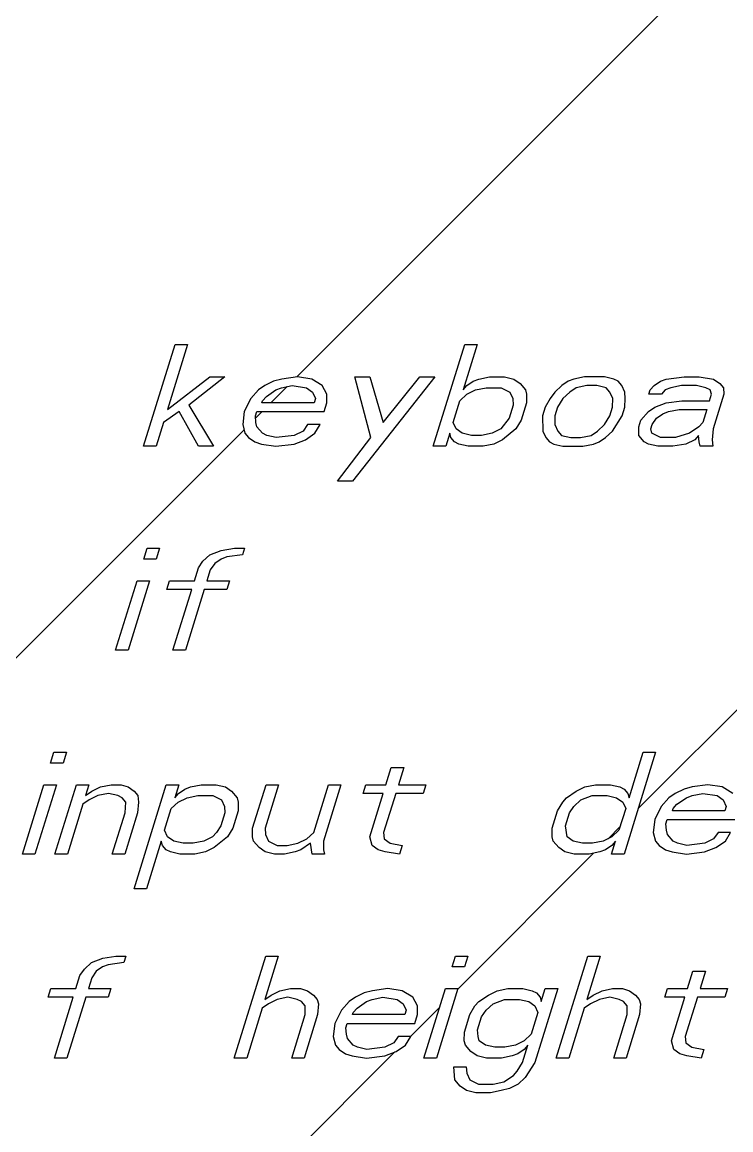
# Model space of a CAD drawing. Header units: millimetres. Extents: x 0 to 420, y 0 to 297.
# Drawn here: x 343.866 to 346.59, y 225.288 to 229.543 of the extents above; entities that cross this region are included whole.
import ezdxf

# ---------------------------------------------------------------- set-up
doc = ezdxf.new("R2010")
doc.units = ezdxf.units.MM
doc.header["$LTSCALE"] = 23.1
doc.layers.add('03___PRT_ALL_CURVES', color=7, linetype='CONTINUOUS')

msp = doc.modelspace()

# ---------------------------------------------------------------- linework, layer by layer
at = {"layer": '03___PRT_ALL_CURVES', "color": 7, "linetype": 'CONTINUOUS'}
for p, q in [((344.9214, 228.1804), (358.3348, 241.5937)), ((344.3326, 227.914), (344.4536, 228.3056)), ((344.5016, 228.3056), (344.4243, 228.0556)), ((344.4536, 228.3056), (344.5016, 228.3056)), ((345.4455, 227.914), (345.5666, 228.3056)), ((345.6145, 228.3056), (345.5604, 228.1306)), ((345.5666, 228.3056), (345.6145, 228.3056)), ((344.4243, 228.0556), (344.5877, 228.1806)), ((344.6452, 228.1806), (344.5062, 228.0723)), ((344.5877, 228.1806), (344.6452, 228.1806)), ((344.832, 228.164), (344.798, 228.1473)), ((344.8633, 228.1723), (344.832, 228.164)), ((344.9235, 228.1806), (344.8633, 228.1723)), ((344.9785, 228.1723), (344.9235, 228.1806)), ((345.0187, 228.1473), (344.9785, 228.1723)), ((345.4512, 228.1806), (345.1357, 227.7806)), ((345.2064, 227.9473), (345.1441, 228.1806)), ((345.1441, 228.1806), (345.2017, 228.1806)), ((345.2017, 228.1806), (345.2532, 228.0056)), ((345.2532, 228.0056), (345.3936, 228.1806)), ((345.3936, 228.1806), (345.4512, 228.1806)), ((345.5752, 228.1473), (345.5995, 228.164)), ((345.5995, 228.164), (345.6213, 228.1723)), ((345.6213, 228.1723), (345.6622, 228.1806)), ((345.6622, 228.1806), (345.7198, 228.1806)), ((345.7198, 228.1806), (345.7556, 228.1723)), ((345.7556, 228.1723), (345.7792, 228.1556)), ((345.9641, 228.164), (345.9398, 228.1473)), ((345.9859, 228.1723), (345.9641, 228.164)), ((346.0268, 228.1806), (345.9859, 228.1723)), ((346.1036, 228.1806), (346.0268, 228.1806)), ((346.1394, 228.1723), (346.1036, 228.1806)), ((346.156, 228.164), (346.1394, 228.1723)), ((346.17, 228.1473), (346.156, 228.164)), ((346.2948, 228.1473), (346.3191, 228.164)), ((346.3191, 228.164), (346.3409, 228.1723)), ((346.3409, 228.1723), (346.4106, 228.1806)), ((346.4106, 228.1806), (346.4682, 228.1806)), ((346.4682, 228.1806), (346.5232, 228.1723)), ((346.5232, 228.1723), (346.5468, 228.1556)), ((344.7737, 228.1306), (344.7442, 228.0973)), ((344.798, 228.1473), (344.7737, 228.1306)), ((344.8044, 228.1056), (344.8409, 228.1306)), ((344.8217, 228.0806), (344.8845, 228.1434)), ((344.8409, 228.1306), (344.8626, 228.139)), ((344.8626, 228.139), (344.9036, 228.1473)), ((344.9036, 228.1473), (344.9586, 228.139)), ((344.9586, 228.139), (344.9822, 228.1223)), ((344.9822, 228.1223), (344.9937, 228.0973)), ((345.0372, 228.114), (345.0187, 228.1473)), ((345.5604, 228.1306), (345.5752, 228.1473)), ((345.5745, 228.114), (345.6084, 228.1306)), ((345.6084, 228.1306), (345.6494, 228.139)), ((345.6494, 228.139), (345.7069, 228.139)), ((345.7069, 228.139), (345.7402, 228.1223)), ((345.7402, 228.1223), (345.7516, 228.0973)), ((345.7792, 228.1556), (345.8003, 228.1306)), ((345.8003, 228.1306), (345.8047, 228.114)), ((345.9129, 228.1223), (345.8955, 228.0973)), ((345.9398, 228.1473), (345.9129, 228.1223)), ((345.9704, 228.1223), (345.9435, 228.0973)), ((345.9948, 228.139), (345.9704, 228.1223)), ((346.0357, 228.1473), (345.9948, 228.139)), ((346.0741, 228.1473), (346.0357, 228.1473)), ((346.1099, 228.139), (346.0741, 228.1473)), ((346.1239, 228.1223), (346.1099, 228.139)), ((346.1354, 228.0973), (346.1239, 228.1223)), ((346.1815, 228.1223), (346.17, 228.1473)), ((346.1834, 228.0973), (346.1815, 228.1223)), ((346.2749, 228.114), (346.28, 228.1306)), ((346.28, 228.1306), (346.2948, 228.1473)), ((346.3376, 228.1306), (346.3228, 228.114)), ((346.3594, 228.139), (346.3376, 228.1306)), ((346.4003, 228.1473), (346.3594, 228.139)), ((346.4579, 228.1473), (346.4003, 228.1473)), ((346.4937, 228.139), (346.4579, 228.1473)), ((346.5103, 228.1306), (346.4937, 228.139)), ((346.5147, 228.114), (346.5103, 228.1306)), ((346.5468, 228.1556), (346.5608, 228.139)), ((346.5608, 228.139), (346.5627, 228.114)), ((344.5062, 228.0723), (344.6012, 227.914)), ((344.7442, 228.0973), (344.7192, 228.0473)), ((344.787, 228.0806), (344.7896, 228.089)), ((344.9885, 228.0806), (344.787, 228.0806)), ((344.7896, 228.089), (344.8044, 228.1056)), ((344.9937, 228.0973), (344.9885, 228.0806)), ((345.0262, 228.0473), (345.0365, 228.0806)), ((345.0365, 228.0806), (345.0372, 228.114)), ((345.5218, 228.0056), (345.5476, 228.089)), ((345.5476, 228.089), (345.5745, 228.114)), ((345.7535, 228.0723), (345.738, 228.0223)), ((345.7516, 228.0973), (345.7535, 228.0723)), ((345.804, 228.0806), (345.7834, 228.014)), ((345.8047, 228.114), (345.804, 228.0806)), ((345.8955, 228.0973), (345.8756, 228.064)), ((345.9435, 228.0973), (345.9236, 228.064)), ((346.1347, 228.064), (346.1354, 228.0973)), ((346.1827, 228.064), (346.1834, 228.0973)), ((346.3228, 228.114), (346.2749, 228.114)), ((346.2978, 228.064), (346.3413, 228.0806)), ((346.3413, 228.0806), (346.4015, 228.089)), ((346.4015, 228.089), (346.507, 228.089)), ((346.507, 228.089), (346.5147, 228.114)), ((346.5627, 228.114), (346.5215, 227.9806)), ((344.4697, 228.0473), (344.4089, 228.0056)), ((344.5436, 227.914), (344.4697, 228.0473)), ((344.7192, 228.0473), (344.7133, 227.9973)), ((344.762, 228.0306), (344.7671, 228.0473)), ((344.7639, 228.0056), (344.762, 228.0306)), ((344.7627, 228.0216), (344.7884, 228.0473)), ((344.7671, 228.0473), (345.0262, 228.0473)), ((345.8756, 228.064), (345.8653, 228.0306)), ((345.8653, 228.0306), (345.8665, 227.9723)), ((345.9133, 228.0306), (345.9126, 227.9973)), ((345.9236, 228.064), (345.9133, 228.0306)), ((346.1045, 227.9973), (346.1244, 228.0306)), ((346.1244, 228.0306), (346.1347, 228.064)), ((346.1352, 227.9723), (346.1724, 228.0306)), ((346.1724, 228.0306), (346.1827, 228.064)), ((346.244, 228.014), (346.2735, 228.0473)), ((346.2735, 228.0473), (346.2978, 228.064)), ((346.3041, 228.0223), (346.3285, 228.039)), ((346.3285, 228.039), (346.3502, 228.0473)), ((346.3502, 228.0473), (346.3912, 228.0556)), ((346.3912, 228.0556), (346.4967, 228.0556)), ((346.4967, 228.0556), (346.4813, 228.0056)), ((344.4089, 228.0056), (344.3805, 227.914)), ((344.7133, 227.9973), (344.7222, 227.964)), ((344.7683, 227.989), (344.7639, 228.0056)), ((344.7894, 227.964), (344.7683, 227.989)), ((344.9628, 227.9973), (344.9454, 227.9723)), ((345.0107, 227.9973), (344.9628, 227.9973)), ((344.9908, 227.964), (345.0107, 227.9973)), ((345.5333, 227.9806), (345.5218, 228.0056)), ((345.738, 228.0223), (345.706, 227.9806)), ((345.7834, 228.014), (345.7635, 227.9806)), ((345.9126, 227.9973), (345.9241, 227.9723)), ((346.0776, 227.9723), (346.1045, 227.9973)), ((346.2333, 226.5223), (347.72, 228.009)), ((346.2355, 227.9556), (346.2362, 227.989)), ((346.2362, 227.989), (346.244, 228.014)), ((346.2816, 227.9806), (346.2868, 227.9973)), ((346.2868, 227.9973), (346.3041, 228.0223)), ((346.4665, 227.989), (346.43, 227.964)), ((346.4813, 228.0056), (346.4665, 227.989)), ((343.3421, 226.601), (344.7186, 227.9775)), ((344.7222, 227.964), (344.7362, 227.9473)), ((344.7362, 227.9473), (344.7599, 227.9306)), ((344.806, 227.9556), (344.7894, 227.964)), ((344.8418, 227.9473), (344.806, 227.9556)), ((344.9115, 227.9556), (344.8418, 227.9473)), ((344.9454, 227.9723), (344.9115, 227.9556)), ((344.9543, 227.939), (344.9908, 227.964)), ((345.0781, 227.7806), (345.2064, 227.9473)), ((345.5089, 227.964), (345.4935, 227.914)), ((345.5134, 227.9473), (345.5089, 227.964)), ((345.5274, 227.9306), (345.5134, 227.9473)), ((345.5569, 227.964), (345.5333, 227.9806)), ((345.5927, 227.9556), (345.5569, 227.964)), ((345.6311, 227.9556), (345.5927, 227.9556)), ((345.672, 227.964), (345.6311, 227.9556)), ((345.706, 227.9806), (345.672, 227.964)), ((345.7635, 227.9806), (345.7123, 227.939)), ((345.8665, 227.9723), (345.878, 227.9473)), ((345.878, 227.9473), (345.892, 227.9306)), ((345.9241, 227.9723), (345.9381, 227.9556)), ((345.9381, 227.9556), (345.9739, 227.9473)), ((345.9739, 227.9473), (346.0123, 227.9473)), ((346.0123, 227.9473), (346.0532, 227.9556)), ((346.0532, 227.9556), (346.0776, 227.9723)), ((346.0839, 227.9306), (346.1082, 227.9473)), ((346.1082, 227.9473), (346.1352, 227.9723)), ((346.2566, 227.9306), (346.2355, 227.9556)), ((346.2861, 227.964), (346.2816, 227.9806)), ((346.3193, 227.9473), (346.2861, 227.964)), ((346.3769, 227.9473), (346.3193, 227.9473)), ((346.43, 227.964), (346.3769, 227.9473)), ((346.4658, 227.9556), (346.4511, 227.939)), ((346.4677, 227.9306), (346.4658, 227.9556)), ((346.5215, 227.9806), (346.5182, 227.939)), ((344.3805, 227.914), (344.3326, 227.914)), ((344.6012, 227.914), (344.5436, 227.914)), ((344.7599, 227.9306), (344.7861, 227.9223)), ((344.7861, 227.9223), (344.8411, 227.914)), ((344.8411, 227.914), (344.9108, 227.9223)), ((344.9108, 227.9223), (344.9543, 227.939)), ((345.4935, 227.914), (345.4455, 227.914)), ((345.544, 227.9223), (345.5274, 227.9306)), ((345.5798, 227.914), (345.544, 227.9223)), ((345.6374, 227.914), (345.5798, 227.914)), ((345.6784, 227.9223), (345.6374, 227.914)), ((345.7123, 227.939), (345.6784, 227.9223)), ((345.892, 227.9306), (345.9086, 227.9223)), ((345.9086, 227.9223), (345.9444, 227.914)), ((345.9444, 227.914), (346.0212, 227.914)), ((346.0212, 227.914), (346.0621, 227.9223)), ((346.0621, 227.9223), (346.0839, 227.9306)), ((346.2732, 227.9223), (346.2566, 227.9306)), ((346.309, 227.914), (346.2732, 227.9223)), ((346.3666, 227.914), (346.309, 227.914)), ((346.4171, 227.9223), (346.3666, 227.914)), ((346.4511, 227.939), (346.4171, 227.9223)), ((346.4721, 227.914), (346.4677, 227.9306)), ((346.5201, 227.914), (346.4721, 227.914)), ((346.5182, 227.939), (346.5201, 227.914)), ((345.1357, 227.7806), (345.0781, 227.7806)), ((344.333, 227.4806), (344.3459, 227.5223)), ((344.3459, 227.5223), (344.3938, 227.5223)), ((344.3938, 227.5223), (344.381, 227.4806)), ((344.6311, 227.514), (344.6817, 227.5223)), ((344.6817, 227.5223), (344.72, 227.5223)), ((344.72, 227.5223), (344.7123, 227.4973)), ((344.381, 227.4806), (344.333, 227.4806)), ((344.5607, 227.4723), (344.5876, 227.4973)), ((344.5876, 227.4973), (344.6311, 227.514)), ((344.6304, 227.4806), (344.6061, 227.464)), ((344.6522, 227.489), (344.6304, 227.4806)), ((344.7123, 227.4973), (344.6522, 227.489)), ((344.5279, 227.3973), (344.5434, 227.4473)), ((344.5434, 227.4473), (344.5607, 227.4723)), ((344.5887, 227.439), (344.5759, 227.3973)), ((344.6061, 227.464), (344.5887, 227.439)), ((344.2248, 227.1306), (344.3072, 227.3973)), ((344.3552, 227.3973), (344.2728, 227.1306)), ((344.3072, 227.3973), (344.3552, 227.3973)), ((344.4217, 227.364), (344.432, 227.3973)), ((344.432, 227.3973), (344.5279, 227.3973)), ((344.5759, 227.3973), (344.6622, 227.3973)), ((344.6622, 227.3973), (344.6519, 227.364)), ((344.5176, 227.364), (344.4217, 227.364)), ((344.4455, 227.1306), (344.5176, 227.364)), ((344.5656, 227.364), (344.4935, 227.1306)), ((344.6519, 227.364), (344.5656, 227.364)), ((344.2728, 227.1306), (344.2248, 227.1306)), ((344.4935, 227.1306), (344.4455, 227.1306)), ((343.9751, 226.6973), (343.988, 226.739)), ((343.988, 226.739), (344.0359, 226.739)), ((344.0359, 226.739), (344.0231, 226.6973)), ((346.3002, 226.739), (346.1792, 226.3473)), ((346.1982, 226.564), (346.2523, 226.739)), ((346.2523, 226.739), (346.3002, 226.739)), ((344.0231, 226.6973), (343.9751, 226.6973)), ((345.2638, 226.614), (345.2844, 226.6806)), ((345.2844, 226.6806), (345.3324, 226.6806)), ((345.3324, 226.6806), (345.3118, 226.614)), ((343.8669, 226.3473), (343.9493, 226.614)), ((343.9973, 226.614), (343.9149, 226.3473)), ((343.9493, 226.614), (343.9973, 226.614)), ((343.9917, 226.3473), (344.0741, 226.614)), ((344.0741, 226.614), (344.122, 226.614)), ((344.122, 226.614), (344.1092, 226.5723)), ((344.1092, 226.5723), (344.1335, 226.589)), ((344.1335, 226.589), (344.1674, 226.6056)), ((344.1674, 226.6056), (344.2084, 226.614)), ((344.2084, 226.614), (344.2468, 226.614)), ((344.2468, 226.614), (344.273, 226.6056)), ((344.273, 226.6056), (344.2966, 226.589)), ((344.2959, 226.214), (344.4195, 226.614)), ((344.2966, 226.589), (344.3107, 226.5723)), ((344.4195, 226.614), (344.4674, 226.614)), ((344.4674, 226.614), (344.452, 226.564)), ((344.4667, 226.5806), (344.4911, 226.5973)), ((344.4911, 226.5973), (344.5128, 226.6056)), ((344.5128, 226.6056), (344.5538, 226.614)), ((344.5538, 226.614), (344.6114, 226.614)), ((344.6114, 226.614), (344.6472, 226.6056)), ((344.6472, 226.6056), (344.6708, 226.589)), ((344.6708, 226.589), (344.6919, 226.564)), ((344.7517, 226.4473), (344.8032, 226.614)), ((344.8512, 226.614), (344.7997, 226.4473)), ((344.8032, 226.614), (344.8512, 226.614)), ((344.9865, 226.4306), (345.0431, 226.614)), ((345.0911, 226.614), (345.0241, 226.3973)), ((345.0431, 226.614), (345.0911, 226.614)), ((345.1767, 226.5806), (345.187, 226.614)), ((345.187, 226.614), (345.2638, 226.614)), ((345.3118, 226.614), (345.4173, 226.614)), ((345.4173, 226.614), (345.407, 226.5806)), ((345.9583, 226.564), (345.9948, 226.589)), ((345.9948, 226.589), (346.0288, 226.6056)), ((346.0288, 226.6056), (346.0697, 226.614)), ((346.0697, 226.614), (346.1273, 226.614)), ((346.1273, 226.614), (346.1631, 226.6056)), ((346.1631, 226.6056), (346.1797, 226.5973)), ((346.1797, 226.5973), (346.1937, 226.5806)), ((346.41, 226.5973), (346.376, 226.5806)), ((346.4413, 226.6056), (346.41, 226.5973)), ((346.5015, 226.614), (346.4413, 226.6056)), ((346.5564, 226.6056), (346.5015, 226.614)), ((346.5967, 226.5806), (346.5564, 226.6056)), ((344.1232, 226.5556), (344.0989, 226.539)), ((344.1571, 226.5723), (344.1232, 226.5556)), ((344.1981, 226.5806), (344.1571, 226.5723)), ((344.2339, 226.5723), (344.1981, 226.5806)), ((344.2505, 226.564), (344.2339, 226.5723)), ((344.2646, 226.5473), (344.2505, 226.564)), ((344.2613, 226.5056), (344.2646, 226.5473)), ((344.3125, 226.5473), (344.3092, 226.5056)), ((344.3107, 226.5723), (344.3125, 226.5473)), ((344.4391, 226.5223), (344.466, 226.5473)), ((344.452, 226.564), (344.4667, 226.5806)), ((344.466, 226.5473), (344.5, 226.564)), ((344.5, 226.564), (344.5409, 226.5723)), ((344.5409, 226.5723), (344.5985, 226.5723)), ((344.5985, 226.5723), (344.6317, 226.5556)), ((344.6317, 226.5556), (344.6432, 226.5306)), ((344.6919, 226.564), (344.6963, 226.5473)), ((344.6963, 226.5473), (344.6956, 226.514)), ((345.2535, 226.5806), (345.1767, 226.5806)), ((345.202, 226.414), (345.2535, 226.5806)), ((345.3015, 226.5806), (345.2551, 226.4306)), ((345.407, 226.5806), (345.3015, 226.5806)), ((345.9237, 226.514), (345.9436, 226.5473)), ((345.9436, 226.5473), (345.9583, 226.564)), ((345.9864, 226.5306), (346.0133, 226.5556)), ((346.0133, 226.5556), (346.0568, 226.5723)), ((346.0568, 226.5723), (346.1144, 226.5723)), ((346.1144, 226.5723), (346.1502, 226.564)), ((346.1502, 226.564), (346.1738, 226.5473)), ((346.1738, 226.5473), (346.1853, 226.5223)), ((346.1937, 226.5806), (346.1982, 226.564)), ((346.3517, 226.564), (346.3222, 226.5306)), ((346.376, 226.5806), (346.3517, 226.564)), ((346.3823, 226.539), (346.4188, 226.564)), ((346.4188, 226.564), (346.4406, 226.5723)), ((346.4406, 226.5723), (346.4816, 226.5806)), ((346.4816, 226.5806), (346.5366, 226.5723)), ((346.5366, 226.5723), (346.5602, 226.5556)), ((346.5602, 226.5556), (346.5716, 226.5306)), ((344.0989, 226.539), (344.0396, 226.3473)), ((344.2123, 226.3473), (344.2613, 226.5056)), ((344.3092, 226.5056), (344.2603, 226.3473)), ((344.4134, 226.439), (344.4391, 226.5223)), ((344.645, 226.5056), (344.6296, 226.4556)), ((344.6432, 226.5306), (344.645, 226.5056)), ((344.6956, 226.514), (344.675, 226.4473)), ((345.9031, 226.4473), (345.9237, 226.514)), ((345.9536, 226.4556), (345.9691, 226.5056)), ((345.9691, 226.5056), (345.9864, 226.5306)), ((346.1853, 226.5223), (346.1595, 226.439)), ((346.3222, 226.5306), (346.2971, 226.4806)), ((346.365, 226.514), (346.3676, 226.5223)), ((346.5665, 226.514), (346.365, 226.514)), ((346.3676, 226.5223), (346.3823, 226.539)), ((346.5716, 226.5306), (346.5665, 226.514)), ((344.6296, 226.4556), (344.6123, 226.4306)), ((345.9599, 226.414), (345.9536, 226.4556)), ((346.2971, 226.4806), (346.2913, 226.4306)), ((346.34, 226.464), (346.3451, 226.4806)), ((346.3418, 226.439), (346.34, 226.464)), ((346.3451, 226.4806), (346.6042, 226.4806)), ((344.4248, 226.414), (344.4134, 226.439)), ((344.4485, 226.3973), (344.4248, 226.414)), ((344.5975, 226.414), (344.5636, 226.3973)), ((344.6123, 226.4306), (344.5975, 226.414)), ((344.6551, 226.414), (344.6038, 226.3723)), ((344.675, 226.4473), (344.6551, 226.414)), ((344.751, 226.414), (344.7517, 226.4473)), ((344.7555, 226.3973), (344.751, 226.414)), ((344.7997, 226.4473), (344.8016, 226.4223)), ((344.8016, 226.4223), (344.813, 226.3973)), ((344.9595, 226.4056), (344.9865, 226.4306)), ((345.2109, 226.3806), (345.202, 226.414)), ((345.2551, 226.4306), (345.257, 226.4056)), ((345.9024, 226.414), (345.9031, 226.4473)), ((345.9068, 226.3973), (345.9024, 226.414)), ((345.9836, 226.3973), (345.9599, 226.414)), ((346.1326, 226.414), (346.0987, 226.3973)), ((346.1175, 226.4065), (346.1638, 226.4529)), ((346.1595, 226.439), (346.1326, 226.414)), ((346.2913, 226.4306), (346.3002, 226.3973)), ((346.3463, 226.4223), (346.3418, 226.439)), ((346.3673, 226.3973), (346.3463, 226.4223)), ((346.5407, 226.4306), (346.5234, 226.4056)), ((346.5887, 226.4306), (346.5407, 226.4306)), ((346.5688, 226.3973), (346.5887, 226.4306)), ((344.4005, 226.3973), (344.3438, 226.214)), ((344.4049, 226.3806), (344.4005, 226.3973)), ((344.419, 226.364), (344.4049, 226.3806)), ((344.4843, 226.389), (344.4485, 226.3973)), ((344.5226, 226.389), (344.4843, 226.389)), ((344.5636, 226.3973), (344.5226, 226.389)), ((344.6038, 226.3723), (344.5699, 226.3556)), ((344.7765, 226.3723), (344.7555, 226.3973)), ((344.8002, 226.3556), (344.7765, 226.3723)), ((344.813, 226.3973), (344.8463, 226.3806)), ((344.8463, 226.3806), (344.8847, 226.3806)), ((344.8847, 226.3806), (344.9256, 226.389)), ((344.9256, 226.389), (344.9595, 226.4056)), ((344.9736, 226.389), (344.9371, 226.364)), ((344.9799, 226.3473), (344.9736, 226.389)), ((345.0241, 226.3973), (345.0234, 226.364)), ((345.2345, 226.364), (345.2109, 226.3806)), ((345.257, 226.4056), (345.2806, 226.389)), ((345.2806, 226.389), (345.326, 226.3806)), ((345.326, 226.3806), (345.3157, 226.3473)), ((345.9279, 226.3723), (345.9068, 226.3973)), ((345.9515, 226.3556), (345.9279, 226.3723)), ((346.0194, 226.389), (345.9836, 226.3973)), ((346.0577, 226.389), (346.0194, 226.389)), ((346.0987, 226.3973), (346.0577, 226.389)), ((346.1319, 226.3806), (346.1076, 226.364)), ((346.1312, 226.3473), (346.1467, 226.3973)), ((346.1467, 226.3973), (346.1319, 226.3806)), ((346.3002, 226.3973), (346.3142, 226.3806)), ((346.3142, 226.3806), (346.3379, 226.364)), ((346.384, 226.389), (346.3673, 226.3973)), ((346.4198, 226.3806), (346.384, 226.389)), ((346.4895, 226.389), (346.4198, 226.3806)), ((346.4888, 226.3556), (346.5323, 226.3723)), ((346.5234, 226.4056), (346.4895, 226.389)), ((346.5323, 226.3723), (346.5688, 226.3973)), ((343.9149, 226.3473), (343.8669, 226.3473)), ((344.0396, 226.3473), (343.9917, 226.3473)), ((344.2603, 226.3473), (344.2123, 226.3473)), ((344.4356, 226.3556), (344.419, 226.364)), ((344.4714, 226.3473), (344.4356, 226.3556)), ((344.529, 226.3473), (344.4714, 226.3473)), ((344.5699, 226.3556), (344.529, 226.3473)), ((344.836, 226.3473), (344.8002, 226.3556)), ((344.8744, 226.3473), (344.836, 226.3473)), ((344.9153, 226.3556), (344.8744, 226.3473)), ((344.9371, 226.364), (344.9153, 226.3556)), ((345.0279, 226.3473), (344.9799, 226.3473)), ((345.0234, 226.364), (345.0279, 226.3473)), ((345.2607, 226.3556), (345.2345, 226.364)), ((345.3157, 226.3473), (345.2607, 226.3556)), ((345.54, 225.8291), (346.0617, 226.3507)), ((345.9873, 226.3473), (345.9515, 226.3556)), ((346.0449, 226.3473), (345.9873, 226.3473)), ((346.0858, 226.3556), (346.0449, 226.3473)), ((346.1076, 226.364), (346.0858, 226.3556)), ((346.1792, 226.3473), (346.1312, 226.3473)), ((346.3379, 226.364), (346.3641, 226.3556)), ((346.3641, 226.3556), (346.419, 226.3473)), ((346.419, 226.3473), (346.4888, 226.3556)), ((344.3438, 226.214), (344.2959, 226.214)), ((344.1322, 225.9307), (344.1758, 225.9473)), ((344.1758, 225.9473), (344.2263, 225.9557)), ((344.2263, 225.9557), (344.2647, 225.9557)), ((344.2647, 225.9557), (344.257, 225.9307)), ((344.6809, 225.564), (344.802, 225.9557)), ((344.8499, 225.9557), (344.7984, 225.789)), ((344.802, 225.9557), (344.8499, 225.9557)), ((345.5183, 225.914), (345.5311, 225.9557)), ((345.5311, 225.9557), (345.5791, 225.9557)), ((345.5791, 225.9557), (345.5662, 225.914)), ((345.9186, 225.564), (346.0397, 225.9557)), ((346.0876, 225.9557), (346.0361, 225.789)), ((346.0397, 225.9557), (346.0876, 225.9557)), ((344.088, 225.8807), (344.1053, 225.9057)), ((344.1053, 225.9057), (344.1322, 225.9307)), ((344.1751, 225.914), (344.1507, 225.8973)), ((344.1968, 225.9223), (344.1751, 225.914)), ((344.257, 225.9307), (344.1968, 225.9223)), ((345.5662, 225.914), (345.5183, 225.914)), ((344.0726, 225.8307), (344.088, 225.8807)), ((344.1334, 225.8723), (344.1205, 225.8307)), ((344.1507, 225.8973), (344.1334, 225.8723)), ((346.4232, 225.8307), (346.4438, 225.8973)), ((346.4438, 225.8973), (346.4917, 225.8973)), ((346.4917, 225.8973), (346.4711, 225.8307)), ((343.9663, 225.7973), (343.9766, 225.8307)), ((343.9766, 225.8307), (344.0726, 225.8307)), ((344.1205, 225.8307), (344.2069, 225.8307)), ((344.2069, 225.8307), (344.1966, 225.7973)), ((344.8228, 225.8057), (344.8567, 225.8223)), ((344.8567, 225.8223), (344.8977, 225.8307)), ((344.8977, 225.8307), (344.936, 225.8307)), ((344.936, 225.8307), (344.9623, 225.8223)), ((344.9623, 225.8223), (344.9859, 225.8057)), ((345.2117, 225.8223), (345.1804, 225.814)), ((345.2718, 225.8307), (345.2117, 225.8223)), ((345.3268, 225.8223), (345.2718, 225.8307)), ((345.3671, 225.7973), (345.3268, 225.8223)), ((345.4101, 225.564), (345.4925, 225.8307)), ((345.5405, 225.8307), (345.4581, 225.564)), ((345.4925, 225.8307), (345.5405, 225.8307)), ((345.6575, 225.8057), (345.6914, 225.8223)), ((345.6914, 225.8223), (345.7324, 225.8307)), ((345.7324, 225.8307), (345.7899, 225.8307)), ((345.7899, 225.8307), (345.8257, 225.8223)), ((345.8257, 225.8223), (345.8424, 225.814)), ((345.9243, 225.8307), (345.8367, 225.5473)), ((345.8608, 225.7807), (345.8763, 225.8307)), ((345.8763, 225.8307), (345.9243, 225.8307)), ((346.0605, 225.8057), (346.0944, 225.8223)), ((346.0944, 225.8223), (346.1353, 225.8307)), ((346.1353, 225.8307), (346.1737, 225.8307)), ((346.1737, 225.8307), (346.1999, 225.8223)), ((346.1999, 225.8223), (346.2236, 225.8057)), ((346.3361, 225.7973), (346.3464, 225.8307)), ((346.3464, 225.8307), (346.4232, 225.8307)), ((346.4711, 225.8307), (346.5767, 225.8307)), ((346.5767, 225.8307), (346.5664, 225.7973)), ((344.0623, 225.7973), (343.9663, 225.7973)), ((343.9901, 225.564), (344.0623, 225.7973)), ((344.1102, 225.7973), (344.0381, 225.564)), ((344.1966, 225.7973), (344.1102, 225.7973)), ((344.7984, 225.789), (344.8228, 225.8057)), ((344.8464, 225.789), (344.8125, 225.7723)), ((344.8874, 225.7973), (344.8464, 225.789)), ((344.9232, 225.789), (344.8874, 225.7973)), ((344.9398, 225.7807), (344.9232, 225.789)), ((344.9538, 225.764), (344.9398, 225.7807)), ((344.9859, 225.8057), (344.9999, 225.789)), ((344.9999, 225.789), (345.0044, 225.7723)), ((345.1221, 225.7807), (345.0926, 225.7473)), ((345.1464, 225.7973), (345.1221, 225.7807)), ((345.1804, 225.814), (345.1464, 225.7973)), ((345.1527, 225.7557), (345.1892, 225.7807)), ((345.1892, 225.7807), (345.211, 225.789)), ((345.211, 225.789), (345.252, 225.7973)), ((345.252, 225.7973), (345.3069, 225.789)), ((345.3069, 225.789), (345.3306, 225.7723)), ((345.3856, 225.764), (345.3671, 225.7973)), ((345.6062, 225.764), (345.621, 225.7807)), ((345.621, 225.7807), (345.6575, 225.8057)), ((345.676, 225.7723), (345.7195, 225.789)), ((345.7195, 225.789), (345.7771, 225.789)), ((345.7771, 225.789), (345.8129, 225.7807)), ((345.8129, 225.7807), (345.8365, 225.764)), ((345.8424, 225.814), (345.8564, 225.7973)), ((345.8564, 225.7973), (345.8608, 225.7807)), ((346.0361, 225.789), (346.0605, 225.8057)), ((346.0841, 225.789), (346.0502, 225.7723)), ((346.125, 225.7973), (346.0841, 225.789)), ((346.1608, 225.789), (346.125, 225.7973)), ((346.1775, 225.7807), (346.1608, 225.789)), ((346.1915, 225.764), (346.1775, 225.7807)), ((346.2236, 225.8057), (346.2376, 225.789)), ((346.2376, 225.789), (346.242, 225.7723)), ((346.4129, 225.7973), (346.3361, 225.7973)), ((346.3614, 225.6307), (346.4129, 225.7973)), ((346.4608, 225.7973), (346.4145, 225.6473)), ((346.5664, 225.7973), (346.4608, 225.7973)), ((344.7881, 225.7557), (344.7289, 225.564)), ((344.8125, 225.7723), (344.7881, 225.7557)), ((344.9531, 225.7307), (344.9538, 225.764)), ((345.0044, 225.7723), (345.0011, 225.7307)), ((345.0926, 225.7473), (345.0675, 225.6973)), ((345.1354, 225.7307), (345.138, 225.739)), ((345.138, 225.739), (345.1527, 225.7557)), ((345.3306, 225.7723), (345.342, 225.7473)), ((345.342, 225.7473), (345.3369, 225.7307)), ((345.3583, 225.6473), (345.4706, 225.7596)), ((345.3849, 225.7307), (345.3856, 225.764)), ((345.5863, 225.7307), (345.6062, 225.764)), ((345.6317, 225.7223), (345.6491, 225.7473)), ((345.6491, 225.7473), (345.676, 225.7723)), ((345.848, 225.739), (345.8222, 225.6557)), ((345.8365, 225.764), (345.848, 225.739)), ((346.0258, 225.7557), (345.9666, 225.564)), ((346.0502, 225.7723), (346.0258, 225.7557)), ((346.1908, 225.7307), (346.1915, 225.764)), ((346.242, 225.7723), (346.2388, 225.7307)), ((344.9016, 225.564), (344.9531, 225.7307)), ((345.0011, 225.7307), (344.9496, 225.564)), ((345.0675, 225.6973), (345.0617, 225.6473)), ((345.1104, 225.6807), (345.1155, 225.6973)), ((345.1155, 225.6973), (345.3746, 225.6973)), ((345.3369, 225.7307), (345.1354, 225.7307)), ((345.3746, 225.6973), (345.3849, 225.7307)), ((345.5657, 225.664), (345.5863, 225.7307)), ((345.6163, 225.6723), (345.6317, 225.7223)), ((346.1393, 225.564), (346.1908, 225.7307)), ((346.2388, 225.7307), (346.1873, 225.564)), ((345.0617, 225.6473), (345.0706, 225.614)), ((345.1122, 225.6557), (345.1104, 225.6807)), ((345.1167, 225.639), (345.1122, 225.6557)), ((345.3111, 225.6473), (345.2938, 225.6223)), ((345.3591, 225.6473), (345.3111, 225.6473)), ((345.3392, 225.614), (345.3591, 225.6473)), ((345.565, 225.6307), (345.5657, 225.664)), ((345.6182, 225.6473), (345.6163, 225.6723)), ((345.6226, 225.6307), (345.6182, 225.6473)), ((345.8222, 225.6557), (345.7953, 225.6307)), ((346.4145, 225.6473), (346.4164, 225.6223)), ((345.0706, 225.614), (345.0846, 225.5973)), ((345.1377, 225.614), (345.1167, 225.639)), ((345.1543, 225.6057), (345.1377, 225.614)), ((345.1902, 225.5973), (345.1543, 225.6057)), ((345.2599, 225.6057), (345.1902, 225.5973)), ((345.2938, 225.6223), (345.2599, 225.6057)), ((345.3027, 225.589), (345.3392, 225.614)), ((345.5695, 225.614), (345.565, 225.6307)), ((345.5905, 225.589), (345.5695, 225.614)), ((345.6462, 225.614), (345.6226, 225.6307)), ((345.682, 225.6057), (345.6462, 225.614)), ((345.7204, 225.6057), (345.682, 225.6057)), ((345.7614, 225.614), (345.7204, 225.6057)), ((345.7953, 225.6307), (345.7614, 225.614)), ((345.7887, 225.5473), (345.8093, 225.614)), ((345.8093, 225.614), (345.7946, 225.5973)), ((346.3703, 225.5973), (346.3614, 225.6307)), ((346.4164, 225.6223), (346.44, 225.6057)), ((346.44, 225.6057), (346.4854, 225.5973)), ((343.9683, 224.2573), (345.2982, 225.5873)), ((344.0381, 225.564), (343.9901, 225.564)), ((344.7289, 225.564), (344.6809, 225.564)), ((344.9496, 225.564), (344.9016, 225.564)), ((345.0846, 225.5973), (345.1082, 225.5807)), ((345.1082, 225.5807), (345.1345, 225.5723)), ((345.1345, 225.5723), (345.1894, 225.564)), ((345.1894, 225.564), (345.2592, 225.5723)), ((345.2592, 225.5723), (345.3027, 225.589)), ((345.4581, 225.564), (345.4101, 225.564)), ((345.6142, 225.5723), (345.5905, 225.589)), ((345.65, 225.564), (345.6142, 225.5723)), ((345.7075, 225.564), (345.65, 225.564)), ((345.7485, 225.5723), (345.7075, 225.564)), ((345.7703, 225.5807), (345.7485, 225.5723)), ((345.7946, 225.5973), (345.7703, 225.5807)), ((345.9666, 225.564), (345.9186, 225.564)), ((346.1873, 225.564), (346.1393, 225.564)), ((346.3939, 225.5807), (346.3703, 225.5973)), ((346.4201, 225.5723), (346.3939, 225.5807)), ((346.4751, 225.564), (346.4201, 225.5723)), ((346.4854, 225.5973), (346.4751, 225.564)), ((345.5245, 225.5307), (345.5725, 225.5307)), ((345.5283, 225.4807), (345.5245, 225.5307)), ((345.5725, 225.5307), (345.5744, 225.5057)), ((345.7688, 225.514), (345.7887, 225.5473)), ((345.8367, 225.5473), (345.7995, 225.489)), ((345.5493, 225.4557), (345.5283, 225.4807)), ((345.5744, 225.5057), (345.5858, 225.4807)), ((345.5858, 225.4807), (345.6191, 225.464)), ((345.7176, 225.4723), (345.7541, 225.4973)), ((345.7541, 225.4973), (345.7688, 225.514)), ((345.7995, 225.489), (345.7726, 225.464)), ((345.573, 225.439), (345.5493, 225.4557)), ((345.6088, 225.4307), (345.573, 225.439)), ((345.6191, 225.464), (345.6766, 225.464)), ((345.7073, 225.439), (345.6663, 225.4307)), ((345.6766, 225.464), (345.7176, 225.4723)), ((345.7386, 225.4473), (345.7073, 225.439)), ((345.7726, 225.464), (345.7386, 225.4473)), ((345.6663, 225.4307), (345.6088, 225.4307))]:
    msp.add_line(p, q, dxfattribs=at)

doc.saveas('drawing.dxf')
